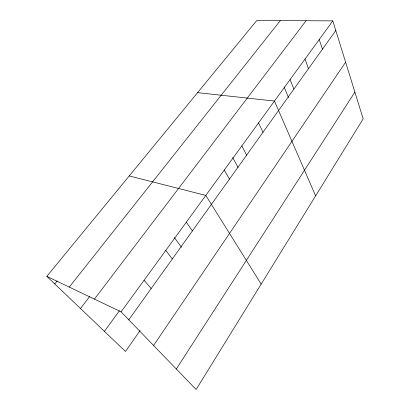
<?xml version="1.0" encoding="UTF-8"?>
<svg xmlns="http://www.w3.org/2000/svg" width="410" height="410" viewBox="0 0 410 410"><rect width="100%" height="100%" fill="white"/><g stroke="black" fill="none" stroke-linecap="round" stroke-linejoin="round"><path stroke-width="0.61" d="M176.331 369.005L354.891 92.106M153.571 345.461L345.62 62.192M140.107 330.542L125.48 351.472L46.827 276.361L256.788 20.5L332.812 20.874L363.173 118.823L196.139 389.5L121.083 311.846L46.827 276.361M128.786 319.81L335.805 30.524M121.083 311.846L332.812 20.874M104.412 331.352L119.479 310.703M94.433 299.105L306.085 20.746M80.478 308.494L89.687 296.476M69.275 287.087L280.286 20.618M54.75 283.925L57.154 280.952M197.579 92.65L274.469 101.055L315.623 195.877M129.232 175.936L205.805 195.416L261.17 284.115M144.069 280.255L151.167 288.537M165.784 250.418L172.333 258.956M174.358 237.559L181.471 247.271M186.33 222.179L192.382 230.943M224.285 170.022L229.457 179.139M232.716 157.491L238.148 167.516M241.844 145.888L246.63 155.139M258.551 122.928L262.979 132.292M284.115 86.981L288.481 97.606M290.095 79.581L293.888 89.103M304.999 59.101L308.499 68.68M319.221 39.555L322.46 49.174"/></g></svg>
